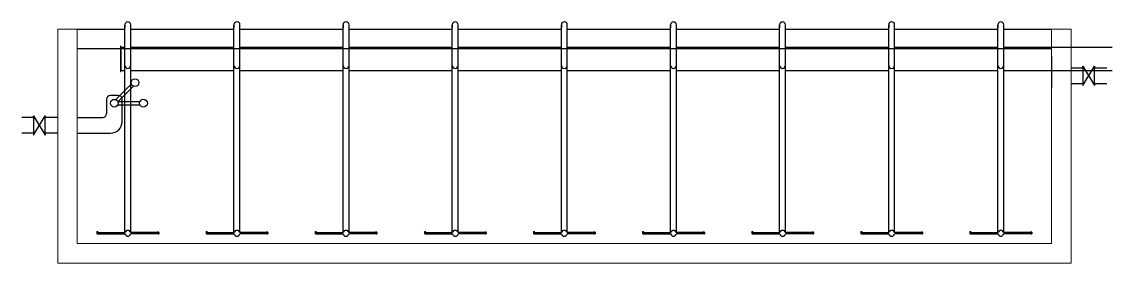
# Model space of a CAD drawing. Header units: millimetres. Extents: x -708 to 2021, y 59 to 1476.
# Drawn here: x -543.5 to -263.7, y 717.2 to 779.1 of the extents above; entities that cross this region are included whole.
import ezdxf

# ---------------------------------------------------------------- set-up
doc = ezdxf.new("R2010")
doc.units = ezdxf.units.MM
doc.layers.add('图层2', color=5, linetype='Continuous', lineweight=25, plot=False)

msp = doc.modelspace()

# ---------------------------------------------------------------- linework, layer by layer
at = {"lineweight": 0}
for p, q in [((-534.26998, 717.21055), (-534.26998, 777.21055)), ((-529.26998, 777.21055), (-534.26998, 777.21055)), ((-529.26998, 777.21055), (-529.26998, 722.21055)), ((-279.26998, 722.21055), (-279.26998, 777.21055)), ((-279.26998, 777.21055), (-279.26998, 722.21055)), ((-274.26998, 777.21055), (-279.26998, 777.21055)), ((-274.26998, 722.21055), (-274.26998, 777.21055)), ((-529.26998, 722.21055), (-279.26998, 722.21055)), ((-274.26998, 717.19098), (-274.26998, 722.21055)), ((-284.26998, 717.21055), (-534.26998, 717.21055)), ((-289.26998, 717.19098), (-279.26998, 717.19098)), ((-279.26998, 717.19098), (-274.26998, 717.19098))]:
    msp.add_line(p, q, dxfattribs=at)
for p, q in [((-529.26998, 777.21055), (-517.04127, 777.21055)), ((-515.51998, 777.21055), (-489.04127, 777.21055)), ((-487.51998, 777.21055), (-461.04127, 777.21055)), ((-459.51998, 777.21055), (-433.04127, 777.21055)), ((-431.51998, 777.21055), (-405.04127, 777.21055)), ((-403.51998, 777.21055), (-377.04127, 777.21055)), ((-375.51998, 777.21055), (-349.04127, 777.21055)), ((-347.51998, 777.21055), (-321.04127, 777.21055)), ((-319.51998, 777.21055), (-293.04127, 777.21055)), ((-291.51998, 777.21055), (-279.26998, 777.21055)), ((-529.26998, 772.21055), (-279.26998, 772.21055)), ((-279.26998, 770.21055), (-279.26998, 762.21055)), ((-271.26998, 767.21055), (-274.26998, 767.21055)), ((-271.26998, 767.21055), (-272.98586, 767.21055)), ((-271.26998, 767.21055), (-271.26998, 767.71055)), ((-271.26998, 767.71055), (-268.26998, 762.71055)), ((-271.26998, 762.71055), (-268.26998, 767.71055)), ((-271.26998, 767.21055), (-271.26998, 763.21055)), ((-268.26998, 767.71055), (-268.26998, 767.21055)), ((-265.07998, 767.21055), (-268.26998, 767.21055)), ((-268.26998, 763.21055), (-268.26998, 767.21055)), ((-519.3675, 759.12815), (-515.44142, 763.05423)), ((-518.80182, 758.56246), (-514.87573, 762.48855)), ((-515.44142, 763.05423), (-515.38238, 763.11327)), ((-514.87573, 762.48855), (-514.8167, 762.54758)), ((-273.5738, 763.21055), (-274.26998, 763.21055)), ((-271.26998, 763.21055), (-273.5738, 763.21055)), ((-271.26998, 763.21055), (-271.26998, 762.71055)), ((-265.07998, 763.21055), (-268.26998, 763.21055)), ((-268.26998, 763.21055), (-268.26998, 762.71055)), ((-521.71941, 759.21055), (-521.71941, 755.51055)), ((-518.71941, 760.21055), (-520.71941, 760.21055)), ((-518.82173, 758.61055), (-513.18593, 758.61055)), ((-517.71941, 753.63571), (-517.71941, 759.21055)), ((-517.71941, 758.21055), (-517.71941, 759.21055)), ((-518.82173, 757.81055), (-513.18593, 757.81055)), ((-540.45998, 754.51055), (-543.45998, 754.51055)), ((-540.45998, 754.51055), (-542.17586, 754.51055)), ((-540.45998, 754.51055), (-540.45998, 755.01055)), ((-540.45998, 755.01055), (-537.45998, 750.01055)), ((-540.45998, 750.01055), (-537.45998, 755.01055)), ((-540.45998, 754.51055), (-540.45998, 750.51055)), ((-537.45998, 755.01055), (-537.45998, 754.51055)), ((-534.26998, 754.51055), (-537.45998, 754.51055)), ((-537.45998, 750.51055), (-537.45998, 754.51055)), ((-534.26998, 754.51055), (-537.45998, 754.51055)), ((-529.26998, 754.51055), (-522.71941, 754.51055)), ((-517.71941, 753.51055), (-517.71941, 753.63571)), ((-542.7638, 750.51055), (-543.47978, 750.51055)), ((-540.45998, 750.51055), (-542.7638, 750.51055)), ((-540.45998, 750.51055), (-540.45998, 750.01055)), ((-534.26998, 750.51055), (-537.45998, 750.51055)), ((-537.45998, 750.51055), (-537.45998, 750.01055)), ((-534.26998, 750.51055), (-537.45998, 750.51055)), ((-529.26998, 750.51055), (-520.70218, 750.51055)), ((-521.71941, 750.51055), (-521.71941, 750.51055)), ((-521.71941, 750.51055), (-520.71941, 750.51055))]:
    msp.add_line(p, q)
for centre, radius in [((-514.45147, 763.4785), 1), ((-519.71941, 758.21055), 0.98276), ((-512.26941, 758.21055), 1)]:
    msp.add_circle(centre, radius)
for centre, radius, start, end in [((-520.71941, 759.21055), 1, 90, 180), ((-518.71941, 759.21055), 1, 0, 90), ((-522.71941, 755.51055), 1, 270, 0), ((-520.71941, 753.51055), 3, 270, 0)]:
    msp.add_arc(centre, radius, start, end)
at = {"layer": '图层2'}
for p, q in [((-517.04127, 772.21055), (-517.04127, 778.31448)), ((-517.04127, 778.31448), (-517.04127, 777.56448)), ((-515.51998, 772.21055), (-515.51998, 778.31448)), ((-489.04127, 772.21055), (-489.04127, 778.31448)), ((-489.04127, 778.31448), (-489.04127, 777.56448)), ((-487.51998, 772.21055), (-487.51998, 778.31448)), ((-461.04127, 772.21055), (-461.04127, 778.31448)), ((-461.04127, 778.31448), (-461.04127, 777.56448)), ((-459.51998, 772.21055), (-459.51998, 778.31448)), ((-433.04127, 772.21055), (-433.04127, 778.31448)), ((-433.04127, 778.31448), (-433.04127, 777.56448)), ((-431.51998, 772.21055), (-431.51998, 778.31448)), ((-405.04127, 772.21055), (-405.04127, 778.31448)), ((-405.04127, 778.31448), (-405.04127, 777.56448)), ((-403.51998, 772.21055), (-403.51998, 778.31448)), ((-377.04127, 772.21055), (-377.04127, 778.31448)), ((-377.04127, 778.31448), (-377.04127, 777.56448)), ((-375.51998, 772.21055), (-375.51998, 778.31448)), ((-349.04127, 772.21055), (-349.04127, 778.31448)), ((-349.04127, 778.31448), (-349.04127, 777.56448)), ((-347.51998, 772.21055), (-347.51998, 778.31448)), ((-321.04127, 772.21055), (-321.04127, 778.31448)), ((-321.04127, 778.31448), (-321.04127, 777.56448)), ((-319.51998, 772.21055), (-319.51998, 778.31448)), ((-293.04127, 772.21055), (-293.04127, 778.31448)), ((-293.04127, 778.31448), (-293.04127, 777.56448)), ((-291.51998, 772.21055), (-291.51998, 778.31448)), ((-518.04127, 772.84484), (-518.14127, 772.84484)), ((-518.14127, 772.84484), (-518.14127, 766.59484)), ((-518.04127, 772.59484), (-518.04127, 772.84484)), ((-518.04127, 772.59484), (-517.04127, 772.59484)), ((-518.04127, 772.59484), (-518.04127, 766.59484)), ((-517.04127, 725.03555), (-517.04127, 772.21055)), ((-515.51998, 772.59484), (-489.04127, 772.59484)), ((-515.51998, 725.03555), (-515.51998, 772.21055)), ((-489.04127, 725.03555), (-489.04127, 772.21055)), ((-487.51998, 772.59484), (-461.04127, 772.59484)), ((-487.51998, 725.03555), (-487.51998, 772.21055)), ((-461.04127, 725.03555), (-461.04127, 772.21055)), ((-459.51998, 772.59484), (-433.04127, 772.59484)), ((-459.51998, 725.03555), (-459.51998, 772.21055)), ((-433.04127, 725.03555), (-433.04127, 772.21055)), ((-431.51998, 772.59484), (-405.04127, 772.59484)), ((-431.51998, 725.03555), (-431.51998, 772.21055)), ((-405.04127, 725.03555), (-405.04127, 772.21055)), ((-403.51998, 772.59484), (-377.04127, 772.59484)), ((-403.51998, 725.03555), (-403.51998, 772.21055)), ((-377.04127, 725.03555), (-377.04127, 772.21055)), ((-375.51998, 772.59484), (-349.04127, 772.59484)), ((-375.51998, 725.03555), (-375.51998, 772.21055)), ((-349.04127, 725.03555), (-349.04127, 772.21055)), ((-347.51998, 772.59484), (-321.04127, 772.59484)), ((-347.51998, 725.03555), (-347.51998, 772.21055)), ((-321.04127, 725.03555), (-321.04127, 772.21055)), ((-319.51998, 772.59484), (-293.04127, 772.59484)), ((-319.51998, 725.03555), (-319.51998, 772.21055)), ((-293.04127, 725.03555), (-293.04127, 772.21055)), ((-291.51998, 772.59484), (-263.70115, 772.59484)), ((-291.51998, 725.03555), (-291.51998, 772.21055)), ((-518.14127, 766.59484), (-518.14127, 766.34484)), ((-518.04127, 766.59484), (-517.04127, 766.59484)), ((-518.04127, 766.34484), (-518.04127, 766.59484)), ((-517.04127, 767.15367), (-517.04127, 768.65367)), ((-515.51998, 766.59484), (-489.04127, 766.59484)), ((-489.04127, 767.15367), (-489.04127, 768.65367)), ((-487.51998, 766.59484), (-461.04127, 766.59484)), ((-461.04127, 767.15367), (-461.04127, 768.65367)), ((-459.51998, 766.59484), (-433.04127, 766.59484)), ((-433.04127, 767.15367), (-433.04127, 768.65367)), ((-431.51998, 766.59484), (-405.04127, 766.59484)), ((-405.04127, 767.15367), (-405.04127, 768.65367)), ((-403.51998, 766.59484), (-377.04127, 766.59484)), ((-377.04127, 767.15367), (-377.04127, 768.65367)), ((-375.51998, 766.59484), (-349.04127, 766.59484)), ((-349.04127, 767.15367), (-349.04127, 768.65367)), ((-347.51998, 766.59484), (-321.04127, 766.59484)), ((-321.04127, 767.15367), (-321.04127, 768.65367)), ((-319.51998, 766.59484), (-293.04127, 766.59484)), ((-293.04127, 767.15367), (-293.04127, 768.65367)), ((-291.51998, 766.59484), (-263.70115, 766.59484)), ((-518.14127, 766.34484), (-518.04127, 766.34484)), ((-523.84498, 725.21055), (-524.19498, 725.21055)), ((-524.01998, 724.86055), (-524.19498, 725.21055)), ((-524.10748, 725.03555), (-524.19498, 725.03555)), ((-524.19498, 725.03555), (-524.19498, 724.68555)), ((-524.01998, 724.68555), (-524.19498, 724.68555)), ((-524.10748, 725.03555), (-523.93248, 725.03555)), ((-524.01998, 724.86055), (-523.84498, 725.21055)), ((-524.01998, 724.86055), (-524.01998, 725.03555)), ((-524.01998, 724.86055), (-524.01998, 724.68555)), ((-524.01998, 724.68555), (-516.99928, 724.68555)), ((-523.93248, 725.03555), (-516.99928, 725.03555)), ((-508.60748, 725.03555), (-515.54069, 725.03555)), ((-508.51998, 724.68555), (-515.54069, 724.68555)), ((-508.69498, 725.21055), (-508.34498, 725.21055)), ((-508.51998, 724.86055), (-508.69498, 725.21055)), ((-508.51998, 724.86055), (-508.34498, 725.21055)), ((-508.51998, 724.68555), (-508.34498, 724.68555)), ((-508.43248, 725.03555), (-508.34498, 725.03555)), ((-508.34498, 725.03555), (-508.34498, 724.68555)), ((-495.84498, 725.21055), (-496.19498, 725.21055)), ((-496.01998, 724.86055), (-496.19498, 725.21055)), ((-496.10748, 725.03555), (-496.19498, 725.03555)), ((-496.19498, 725.03555), (-496.19498, 724.68555)), ((-496.01998, 724.68555), (-496.19498, 724.68555)), ((-496.01998, 724.86055), (-495.84498, 725.21055)), ((-496.01998, 724.68555), (-488.99928, 724.68555)), ((-495.93248, 725.03555), (-488.99928, 725.03555)), ((-480.60748, 725.03555), (-487.54069, 725.03555)), ((-480.51998, 724.68555), (-487.54069, 724.68555)), ((-480.69498, 725.21055), (-480.34498, 725.21055)), ((-480.51998, 724.86055), (-480.69498, 725.21055)), ((-480.51998, 724.86055), (-480.34498, 725.21055)), ((-480.51998, 724.68555), (-480.34498, 724.68555)), ((-480.43248, 725.03555), (-480.34498, 725.03555)), ((-480.34498, 725.03555), (-480.34498, 724.68555)), ((-467.84498, 725.21055), (-468.19498, 725.21055)), ((-468.01998, 724.86055), (-468.19498, 725.21055)), ((-468.10748, 725.03555), (-468.19498, 725.03555)), ((-468.19498, 725.03555), (-468.19498, 724.68555)), ((-468.01998, 724.68555), (-468.19498, 724.68555)), ((-468.01998, 724.86055), (-467.84498, 725.21055)), ((-468.01998, 724.68555), (-460.99928, 724.68555)), ((-467.93248, 725.03555), (-460.99928, 725.03555)), ((-452.60748, 725.03555), (-459.54069, 725.03555)), ((-452.51998, 724.68555), (-459.54069, 724.68555)), ((-452.69498, 725.21055), (-452.34498, 725.21055)), ((-452.51998, 724.86055), (-452.69498, 725.21055)), ((-452.51998, 724.86055), (-452.34498, 725.21055)), ((-452.51998, 724.68555), (-452.34498, 724.68555)), ((-452.43248, 725.03555), (-452.34498, 725.03555)), ((-452.34498, 725.03555), (-452.34498, 724.68555)), ((-439.84498, 725.21055), (-440.19498, 725.21055)), ((-440.01998, 724.86055), (-440.19498, 725.21055)), ((-440.10748, 725.03555), (-440.19498, 725.03555)), ((-440.19498, 725.03555), (-440.19498, 724.68555)), ((-440.01998, 724.68555), (-440.19498, 724.68555)), ((-440.01998, 724.86055), (-439.84498, 725.21055)), ((-440.01998, 724.68555), (-432.99928, 724.68555)), ((-439.93248, 725.03555), (-432.99928, 725.03555)), ((-424.60748, 725.03555), (-431.54069, 725.03555)), ((-424.51998, 724.68555), (-431.54069, 724.68555)), ((-424.69498, 725.21055), (-424.34498, 725.21055)), ((-424.51998, 724.86055), (-424.69498, 725.21055)), ((-424.51998, 724.86055), (-424.34498, 725.21055)), ((-424.51998, 724.68555), (-424.34498, 724.68555)), ((-424.43248, 725.03555), (-424.34498, 725.03555)), ((-424.34498, 725.03555), (-424.34498, 724.68555)), ((-411.84498, 725.21055), (-412.19498, 725.21055)), ((-412.01998, 724.86055), (-412.19498, 725.21055)), ((-412.10748, 725.03555), (-412.19498, 725.03555)), ((-412.19498, 725.03555), (-412.19498, 724.68555)), ((-412.01998, 724.68555), (-412.19498, 724.68555)), ((-412.01998, 724.86055), (-411.84498, 725.21055)), ((-412.01998, 724.68555), (-404.99928, 724.68555)), ((-411.93248, 725.03555), (-404.99928, 725.03555)), ((-396.60748, 725.03555), (-403.54069, 725.03555)), ((-396.51998, 724.68555), (-403.54069, 724.68555)), ((-396.69498, 725.21055), (-396.34498, 725.21055)), ((-396.51998, 724.86055), (-396.69498, 725.21055)), ((-396.51998, 724.86055), (-396.34498, 725.21055)), ((-396.51998, 724.68555), (-396.34498, 724.68555)), ((-396.43248, 725.03555), (-396.34498, 725.03555)), ((-396.34498, 725.03555), (-396.34498, 724.68555)), ((-383.84498, 725.21055), (-384.19498, 725.21055)), ((-384.01998, 724.86055), (-384.19498, 725.21055)), ((-384.10748, 725.03555), (-384.19498, 725.03555)), ((-384.19498, 725.03555), (-384.19498, 724.68555)), ((-384.01998, 724.68555), (-384.19498, 724.68555)), ((-384.01998, 724.86055), (-383.84498, 725.21055)), ((-384.01998, 724.68555), (-376.99928, 724.68555)), ((-383.93248, 725.03555), (-376.99928, 725.03555)), ((-368.60748, 725.03555), (-375.54069, 725.03555)), ((-368.51998, 724.68555), (-375.54069, 724.68555)), ((-368.69498, 725.21055), (-368.34498, 725.21055)), ((-368.51998, 724.86055), (-368.69498, 725.21055)), ((-368.51998, 724.86055), (-368.34498, 725.21055)), ((-368.51998, 724.68555), (-368.34498, 724.68555)), ((-368.43248, 725.03555), (-368.34498, 725.03555)), ((-368.34498, 725.03555), (-368.34498, 724.68555)), ((-355.84498, 725.21055), (-356.19498, 725.21055)), ((-356.01998, 724.86055), (-356.19498, 725.21055)), ((-356.10748, 725.03555), (-356.19498, 725.03555)), ((-356.19498, 725.03555), (-356.19498, 724.68555)), ((-356.01998, 724.68555), (-356.19498, 724.68555)), ((-356.01998, 724.86055), (-355.84498, 725.21055)), ((-356.01998, 724.68555), (-348.99928, 724.68555)), ((-355.93248, 725.03555), (-348.99928, 725.03555)), ((-340.60748, 725.03555), (-347.54069, 725.03555)), ((-340.51998, 724.68555), (-347.54069, 724.68555)), ((-340.69498, 725.21055), (-340.34498, 725.21055)), ((-340.51998, 724.86055), (-340.69498, 725.21055)), ((-340.51998, 724.86055), (-340.34498, 725.21055)), ((-340.51998, 724.68555), (-340.34498, 724.68555)), ((-340.43248, 725.03555), (-340.34498, 725.03555)), ((-340.34498, 725.03555), (-340.34498, 724.68555)), ((-327.84498, 725.21055), (-328.19498, 725.21055)), ((-328.01998, 724.86055), (-328.19498, 725.21055)), ((-328.10748, 725.03555), (-328.19498, 725.03555)), ((-328.19498, 725.03555), (-328.19498, 724.68555)), ((-328.01998, 724.68555), (-328.19498, 724.68555)), ((-328.01998, 724.86055), (-327.84498, 725.21055)), ((-328.01998, 724.68555), (-320.99928, 724.68555)), ((-327.93248, 725.03555), (-320.99928, 725.03555)), ((-312.60748, 725.03555), (-319.54069, 725.03555)), ((-312.51998, 724.68555), (-319.54069, 724.68555)), ((-312.69498, 725.21055), (-312.34498, 725.21055)), ((-312.51998, 724.86055), (-312.69498, 725.21055)), ((-312.51998, 724.86055), (-312.34498, 725.21055)), ((-312.51998, 724.68555), (-312.34498, 724.68555)), ((-312.43248, 725.03555), (-312.34498, 725.03555)), ((-312.34498, 725.03555), (-312.34498, 724.68555)), ((-299.84498, 725.21055), (-300.19498, 725.21055)), ((-300.01998, 724.86055), (-300.19498, 725.21055)), ((-300.10748, 725.03555), (-300.19498, 725.03555)), ((-300.19498, 725.03555), (-300.19498, 724.68555)), ((-300.01998, 724.68555), (-300.19498, 724.68555)), ((-300.01998, 724.86055), (-299.84498, 725.21055)), ((-300.01998, 724.68555), (-292.99928, 724.68555)), ((-299.93248, 725.03555), (-292.99928, 725.03555)), ((-284.60748, 725.03555), (-291.54069, 725.03555)), ((-284.51998, 724.68555), (-291.54069, 724.68555)), ((-284.69498, 725.21055), (-284.34498, 725.21055)), ((-284.51998, 724.86055), (-284.69498, 725.21055)), ((-284.51998, 724.86055), (-284.34498, 725.21055)), ((-284.51998, 724.68555), (-284.34498, 724.68555)), ((-284.43248, 725.03555), (-284.34498, 725.03555)), ((-284.34498, 725.03555), (-284.34498, 724.68555))]:
    msp.add_line(p, q, dxfattribs=at)
for centre, radius, start, end in [((-516.28063, 778.31448), 0.76065, 0, 180), ((-488.28063, 778.31448), 0.76065, 0, 180), ((-460.28063, 778.31448), 0.76065, 0, 180), ((-432.28063, 778.31448), 0.76065, 0, 180), ((-404.28063, 778.31448), 0.76065, 0, 180), ((-376.28063, 778.31448), 0.76065, 0, 180), ((-348.28063, 778.31448), 0.76065, 0, 180), ((-320.28063, 778.31448), 0.76065, 0, 180), ((-292.28063, 778.31448), 0.76065, 0, 180), ((-516.28063, 767.90367), 0.76065, 180, 0), ((-488.28063, 767.90367), 0.76065, 180, 0), ((-460.28063, 767.90367), 0.76065, 180, 0), ((-432.28063, 767.90367), 0.76065, 180, 0), ((-404.28063, 767.90367), 0.76065, 180, 0), ((-376.28063, 767.90367), 0.76065, 180, 0), ((-348.28063, 767.90367), 0.76065, 180, 0), ((-320.28063, 767.90367), 0.76065, 180, 0), ((-292.28063, 767.90367), 0.76065, 180, 0), ((-516.26998, 724.86055), 0.75, 13.4933988, 166.5066012), ((-516.26998, 724.86055), 0.75, 193.4933988, 346.5066012), ((-488.26998, 724.86055), 0.75, 13.4933988, 166.5066012), ((-488.26998, 724.86055), 0.75, 193.4933988, 346.5066012), ((-460.26998, 724.86055), 0.75, 13.4933988, 166.5066012), ((-460.26998, 724.86055), 0.75, 193.4933988, 346.5066012), ((-432.26998, 724.86055), 0.75, 13.4933988, 166.5066012), ((-432.26998, 724.86055), 0.75, 193.4933988, 346.5066012), ((-404.26998, 724.86055), 0.75, 13.4933988, 166.5066012), ((-404.26998, 724.86055), 0.75, 193.4933988, 346.5066012), ((-376.26998, 724.86055), 0.75, 13.4933988, 166.5066012), ((-376.26998, 724.86055), 0.75, 193.4933988, 346.5066012), ((-348.26998, 724.86055), 0.75, 13.4933988, 166.5066012), ((-348.26998, 724.86055), 0.75, 193.4933988, 346.5066012), ((-320.26998, 724.86055), 0.75, 13.4933988, 166.5066012), ((-320.26998, 724.86055), 0.75, 193.4933988, 346.5066012), ((-292.26998, 724.86055), 0.75, 13.4933988, 166.5066012), ((-292.26998, 724.86055), 0.75, 193.4933988, 346.5066012)]:
    msp.add_arc(centre, radius, start, end, dxfattribs=at)

doc.saveas('drawing.dxf')
